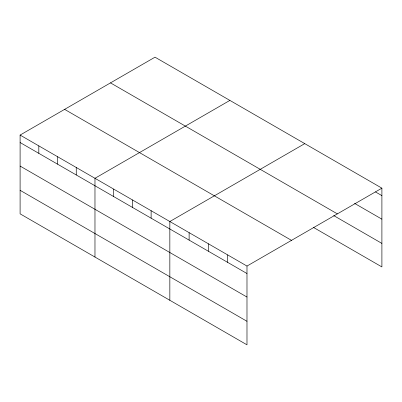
<?xml version="1.0" encoding="UTF-8"?>
<svg xmlns="http://www.w3.org/2000/svg" width="402" height="402" viewBox="0 0 402 402"><rect width="100%" height="100%" fill="white"/><g stroke="black" fill="none" stroke-linecap="round" stroke-linejoin="round"><path stroke-width="0.6" d="M246.984 297.053L246.984 266.059L20.1 135.072L20.1 213.834L246.984 344.821L246.984 297.053L20.1 166.066M20.1 135.072L155.016 57.179L381.9 188.166L381.9 266.928L313.334 227.341M229.889 100.405L94.972 178.297L94.972 257.059M304.761 143.63L169.84 221.522L169.84 300.284M246.984 266.059L381.9 188.166M375.473 191.92L381.9 195.633M354.579 203.387L381.9 219.16M110.495 82.882L337.378 213.869M333.69 215.567L381.9 243.401M64.621 109.369L291.505 240.356M20.1 142.539L246.984 273.526M20.1 190.307L246.984 321.293M227.698 254.928L227.698 262.395M208.412 243.793L208.412 251.26M189.126 232.657L189.126 240.125M151.122 210.718L151.122 218.185M132.409 199.91L132.409 207.377M113.691 189.106L113.691 196.573M76.254 167.493L76.254 174.96M57.536 156.685L57.536 164.152M38.818 145.881L38.818 153.343"/></g></svg>
